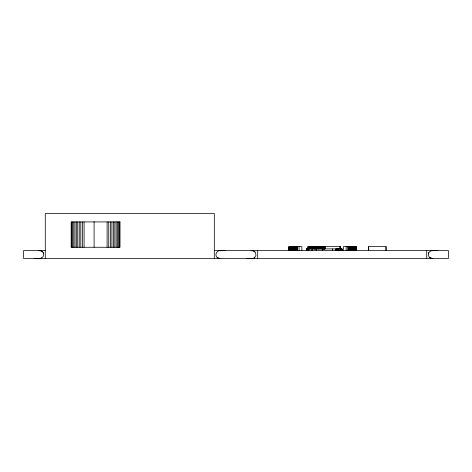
<?xml version="1.0" encoding="UTF-8"?>
<svg xmlns="http://www.w3.org/2000/svg" width="472" height="472" viewBox="0 0 472 472"><rect width="100%" height="100%" fill="white"/><g stroke="black" fill="none" stroke-linecap="round" stroke-linejoin="round"><path stroke-width="0.71" d="M34.179 258.52C37.435 258.833 43.548 259.352 43.695 254.555C43.743 252.042 41.117 250.03 38.704 250.72L40.751 250.738L42.533 251.747M225.421 250.591C222.159 250.278 216.064 249.765 215.905 254.555C215.893 256.68 217.745 258.532 219.869 258.52L217.067 257.358M254.921 257.346L254.113 257.989L255.96 255.582L255.564 252.573L253.157 250.72L251.104 250.72L253.151 250.738L254.933 251.747M437.821 250.591C434.582 250.278 428.434 249.759 428.322 254.555C428.293 256.668 430.151 258.538 432.269 258.52L429.467 257.358M428.853 252.579L428.44 253.529M43.147 252.579L43.56 253.529M246.579 258.52L252.131 258.503L254.113 257.989M252.131 258.52L253.151 258.367M306.576 248.897L306.576 250.591L306.558 248.897L342.041 248.897L342.041 250.591M45.282 250.591L23.6 250.591L23.6 258.52L448.4 258.52L448.4 250.591L214.317 250.591M41.713 257.989L40.757 258.385M426.717 250.591L426.717 258.52M386.096 250.591L386.096 246.649L368.626 246.649L368.626 250.591M385.954 246.649L385.954 250.591M368.726 246.649L368.726 250.591M356.1 246.649L356.124 250.591L356.13 246.649L343.345 246.649L343.345 250.591M355.976 246.649L355.976 250.591M355.882 246.649L355.882 250.591M355.77 246.649L355.77 250.591M355.64 246.649L355.64 250.591M355.499 246.649L355.499 250.591M355.333 246.649L355.333 250.591M355.151 246.649L355.151 250.591M354.956 246.649L354.956 250.591M354.749 246.649L354.749 250.591M354.525 246.649L354.525 250.591M354.289 246.649L354.289 250.591M354.041 246.649L354.041 250.591M353.823 246.649L353.823 250.591M353.605 246.649L353.605 250.591M353.375 246.649L353.375 250.591M353.139 246.649L353.139 250.591M352.897 246.649L352.897 250.591M352.655 246.649L352.655 250.591M352.407 246.649L352.407 250.591M352.159 246.649L352.159 250.591M351.752 246.649L351.752 250.591M351.345 246.649L351.345 250.591M350.92 246.649L350.92 250.591M350.507 246.649L350.507 250.591M350.136 246.649L350.136 250.591M349.781 246.649L349.781 250.591M349.675 246.649L349.675 250.591M349.575 246.649L349.575 250.591M349.475 246.649L349.475 250.591M349.386 246.649L349.386 250.591M349.298 246.649L349.298 250.591M349.162 246.649L349.233 250.591M349.079 246.649L349.079 250.591M348.997 246.649L348.997 250.591M348.832 246.649L348.832 250.591M348.661 246.649L348.661 250.591M348.489 246.649L348.489 250.591M347.657 246.649L347.657 250.591M346.153 246.649L346.153 250.591M341.964 248.897L341.917 250.591M341.846 248.897L341.781 250.591L341.71 248.897M341.628 248.897L341.645 250.591M341.504 248.897L341.569 250.591M341.457 248.897L341.403 250.591M341.35 248.897L341.291 250.591M341.232 248.897L341.232 250.591M341.103 248.897L341.167 250.591M341.032 248.897L341.032 250.591M340.607 248.897L340.607 246.649L324.293 246.649L324.347 248.897L324.429 246.649M340.501 246.649L340.536 248.897M340.454 246.649L340.436 250.591M340.306 246.649L340.383 248.897M340.288 248.897L340.218 246.649L340.194 248.897M340.082 246.649L340.082 248.897M339.822 248.897L339.822 250.591M338.654 248.897L338.654 250.591M338.56 248.897L338.56 250.591M338.442 248.897L338.442 250.591M338.336 248.897L338.394 250.591M338.265 248.897L338.265 250.591M338.206 248.897L338.135 250.591M338.058 248.897L338.058 250.591M337.97 248.897L337.97 250.591M337.881 248.897L337.881 250.591M337.787 248.897L337.787 250.591M337.681 248.897L337.681 250.591M337.574 248.897L337.574 250.591M337.462 248.897L337.462 250.591M337.35 248.897L337.35 250.591M336.961 248.897L336.961 250.591M336.56 248.897L336.56 250.591M336.152 248.897L336.152 250.591M335.739 248.897L335.739 250.591M332.512 248.897L332.512 250.591M324.83 246.649L324.777 248.897M324.718 246.649L324.671 248.897M324.583 246.649L324.6 248.897M324.488 246.649L324.471 248.897M323.698 248.897L323.751 246.649L307.874 246.649L307.903 250.591M323.591 246.649L323.591 248.897M323.503 246.649L323.58 248.897M323.385 246.649L323.385 248.897M323.243 246.649L323.243 248.897M323.131 246.649L323.131 248.897M323.013 246.649L323.013 248.897M322.877 246.649L322.877 248.897M322.73 246.649L322.73 248.897M322.565 246.649L322.529 250.591M322.388 246.649L322.388 248.897M322.205 246.649L322.205 248.897M322.01 246.649L322.01 248.897M321.721 246.649L321.721 248.897M321.42 246.649L321.42 248.897M321.107 246.649L321.107 248.897M320.582 246.649L320.582 248.897M320.046 246.649L320.046 248.897M319.166 246.649L319.166 248.897M319.084 246.649L319.084 248.897M319.007 246.649L319.007 248.897M318.936 246.649L318.901 248.897M318.677 246.649L318.677 248.897M318.5 246.649L318.5 248.897M318.034 246.649L318.034 248.897M317.396 246.649L317.396 248.897M316.865 246.649L316.865 248.897M316.441 248.897L316.441 250.591M316.305 246.649L316.305 248.897M315.792 246.649L315.792 248.897M315.685 246.649L315.685 248.897M315.567 246.649L315.567 248.897M315.443 246.649L315.443 248.897M315.255 246.649L315.255 248.897M315.06 246.649L315.06 248.897M314.853 246.649L314.853 248.897M314.641 246.649L314.641 248.897M314.417 246.649L314.417 248.897M314.193 246.649L314.193 248.897M313.963 246.649L313.963 248.897M313.727 246.649L313.727 248.897M313.29 246.649L313.29 248.897M312.853 246.649L312.853 248.897M312.417 246.649L312.417 248.897M312.081 248.897L312.081 250.591M311.986 246.649L311.986 248.897M311.555 246.649L311.555 248.897M311.131 246.649L311.131 248.897M310.723 246.649L310.723 248.897M310.322 246.649L310.322 248.897M309.939 246.649L309.939 248.897M309.573 246.649L309.573 248.897M309.384 246.649L309.384 248.897M309.201 246.649L309.201 248.897M309.036 246.649L309.036 248.897M308.877 246.649L308.877 248.897M308.735 246.649L308.782 250.591M308.611 246.649L308.611 250.591M308.493 246.649L308.493 248.897M308.393 246.649L308.434 250.591M308.251 246.649L308.263 250.591M308.139 246.649L308.092 250.591M307.998 248.897L307.998 250.591M307.815 248.897L307.815 250.591M307.726 248.897L307.726 250.591M307.644 248.897L307.567 250.591M307.49 248.897L307.49 250.591M307.361 248.897L307.425 250.591M307.301 248.897L307.301 250.591M307.201 248.897L307.248 250.591M307.124 248.897L307.124 250.591M306.924 248.897L306.924 250.591M306.788 248.897L306.788 250.591M306.712 248.897L306.712 250.591M301.868 250.591L301.868 246.649L288.905 246.649L288.964 250.591L289.006 246.649M299.077 246.649L299.077 250.591M297.395 246.649L297.395 250.591M296.988 246.649L296.988 250.591M296.587 246.649L296.587 250.591M296.44 246.649L296.44 250.591M296.298 246.649L296.298 250.591M296.162 246.649L296.162 250.591M296.027 246.649L296.027 250.591M295.732 246.649L295.732 250.591M295.454 246.649L295.454 250.591M295.218 246.649L295.218 250.591M294.976 246.649L294.976 250.591M294.717 246.649L294.717 250.591M294.457 246.649L294.457 250.591M294.186 246.649L294.186 250.591M293.908 246.649L293.908 250.591M293.631 246.649L293.631 250.591M293.348 246.649L293.348 250.591M293.059 246.649L293.059 250.591M292.776 246.649L292.776 250.591M292.487 246.649L292.487 250.591M292.203 246.649L292.203 250.591M291.926 246.649L291.926 250.591M291.655 246.649L291.655 250.591M291.389 246.649L291.389 250.591M291.13 246.649L291.13 250.591M290.882 246.649L290.882 250.591M290.646 246.649L290.646 250.591M290.416 246.649L290.416 250.591M290.203 246.649L290.203 250.591M289.997 246.649L289.997 250.591M289.814 246.649L289.814 250.591M289.649 246.649L289.649 250.591M289.495 246.649L289.495 250.591M289.36 246.649L289.36 250.591M289.248 246.649L289.248 250.591M289.088 246.649L289.07 250.591M257.683 250.591L257.683 258.52M214.317 258.52L214.317 213.48L45.282 213.48L45.282 258.52M119.422 221.923L119.422 247.263M118.472 221.923L118.472 247.263M117.386 221.923L117.386 247.263M116.171 221.923L116.171 247.263M114.849 221.923L114.849 247.263M113.427 221.923L113.427 247.263M111.923 221.923L111.923 247.263M110.359 221.923L110.359 247.263M108.743 221.923L108.743 247.263M107.097 221.923L107.097 247.263M94.093 221.557L94.093 247.263M84.075 221.923L84.075 247.263M82.429 221.923L82.429 247.263M80.818 221.923L80.818 247.263M79.249 221.923L79.249 247.263M77.744 221.923L77.744 247.263M76.322 221.923L76.322 247.263M75.001 221.923L75.001 247.263M73.791 221.923L73.791 247.263M72.7 221.923L72.7 247.263M71.75 221.923L71.75 247.263M120.012 221.923L71.16 221.923L71.16 247.263L120.012 247.263L120.012 221.923M433.296 250.72L432.269 250.591L433.29 250.738M220.896 250.72L219.869 250.591L220.89 250.738M324.96 248.897L324.96 246.649L324.925 248.897"/></g></svg>
